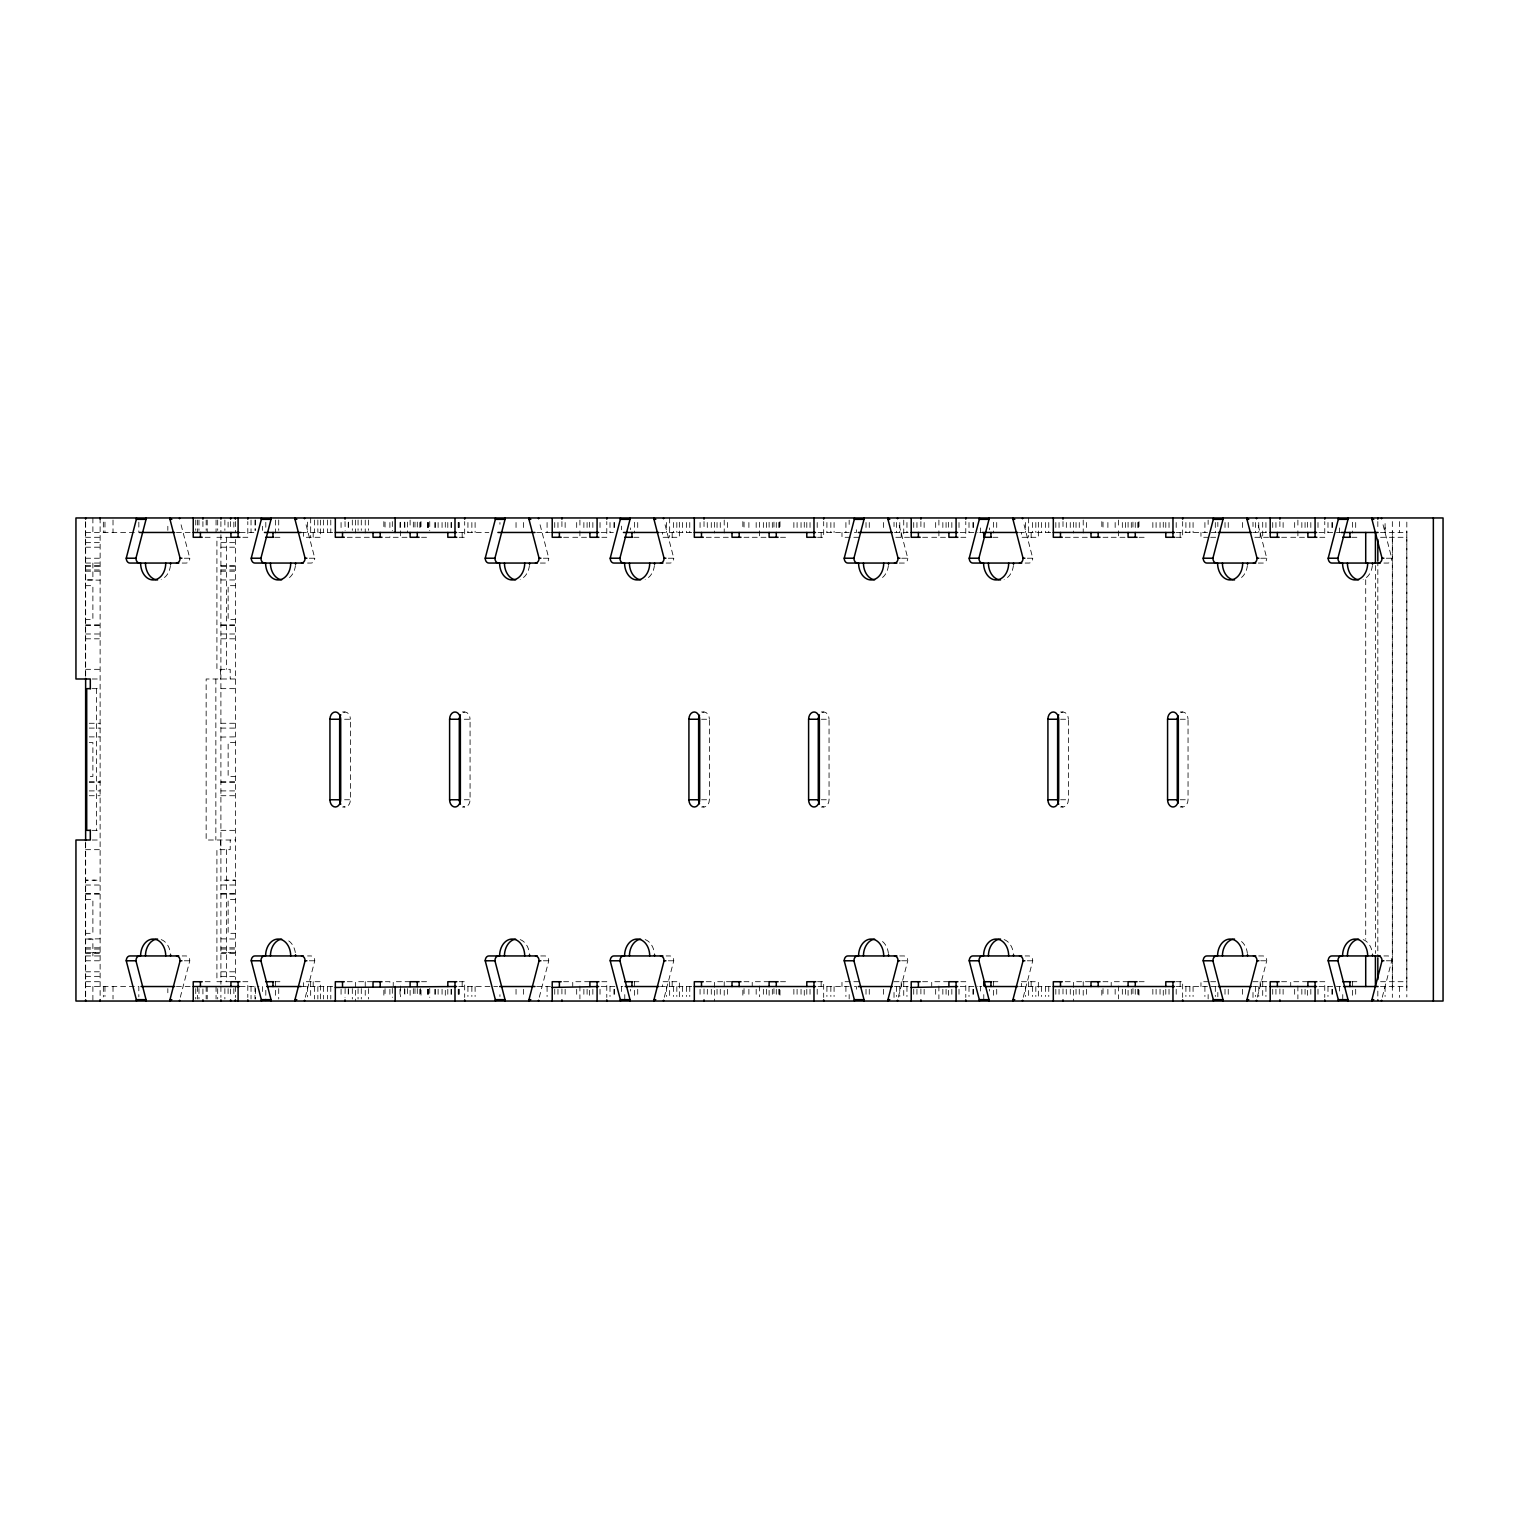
<?xml version="1.0" encoding="UTF-8"?>
<svg xmlns="http://www.w3.org/2000/svg" width="1519" height="1519" viewBox="0 0 1519 1519"><rect width="100%" height="100%" fill="white"/><g stroke="black" fill="none" stroke-linecap="round" stroke-linejoin="round"><path stroke-width="0.75" stroke-dasharray="5 3.75" d="M1385.081 527.625L1385.081 532.466L1385.081 522.498M1392.334 987.445L1392.334 531.555M1406.822 987.445L1406.822 531.555M180.305 997.224L189.799 960.786A4.823 3.589 90 0 0 186.21 955.945L182.166 955.945M305.3 997.224L314.775 960.786A4.823 3.589 -90 0 0 311.186 955.945L307.56 955.945M539.302 997.224L548.777 960.786A4.823 3.589 90 0 0 545.188 955.945L540.346 955.945M664.297 997.224L673.771 960.786A4.823 3.589 90 0 0 670.183 955.945L666.138 955.945M898.28 997.224L907.773 960.786A4.823 3.589 90 0 0 904.185 955.945L899.324 955.945M1023.274 997.224L1032.749 960.786A4.823 3.589 90 0 0 1029.16 955.945L1025.135 955.945M1257.276 997.224L1266.751 960.786A4.823 3.589 -90 0 0 1263.162 955.945L1258.321 955.945M1382.271 997.224L1391.746 960.786A4.823 3.589 -90 0 0 1388.157 955.945L1383.904 955.945M92.887 579.897L85.634 579.954L100.121 580.163M85.634 532.466L134.83 532.466M176.413 532.466L190.502 532.466M240.116 532.466L254.622 532.466M301.446 532.466L333.117 532.466M458.776 532.466L488.871 532.466M536.72 532.466L552.365 532.466M601.182 532.466L613.372 532.466M660.442 532.466L692.094 532.466M818.019 532.466L852.501 532.466M854.4 532.466L856.431 532.466L856.336 529.751M894.425 532.466L911.362 532.466M960.16 532.466L977.989 532.466M979.641 532.466L981.749 532.466M1019.42 532.466L1051.091 532.466M1176.257 532.466L1218.257 532.466M1252.643 532.466L1269.884 532.466M1318.929 532.466L1340.574 532.466M1380.467 532.466L1406.822 532.466M85.634 537.289L100.121 537.289M205.179 537.289L210.097 537.289L210.097 535.485M230.622 537.289L216.913 537.289L216.913 669.328L230.204 669.328L230.204 678.993M242.869 537.289L247.806 537.289L247.806 521.587M274.92 537.289L282.667 537.289M347.262 537.289L352.199 537.289L352.199 535.485M355.541 537.289L372.421 537.289M385.408 537.289L389.889 537.289L389.889 535.485M393.231 537.289L410.111 537.289M421.541 537.289L426.991 537.289L426.991 535.485M459.232 537.289L464.681 537.289L464.681 521.587M563.644 537.289L569.093 537.289L569.093 535.485M572.739 537.289L589.6 537.289M601.847 537.289L606.784 537.289L606.784 521.587M633.898 537.289L641.664 537.289M706.259 537.289L711.196 537.289L711.196 535.485M714.538 537.289L731.417 537.289M744.044 537.289L748.886 537.289L748.886 535.485M752.228 537.289L769.108 537.289M780.519 537.289L785.988 537.289L785.988 535.485M817.564 537.289L823.678 537.289L823.678 521.587M858.843 537.289L841.982 537.289L841.982 532.466M895.811 537.289L910.906 537.289M922.622 537.289L928.09 537.289L928.09 535.485M931.717 537.289L948.597 537.289M960.843 537.289L965.78 537.289L965.78 521.587M992.894 537.289L1000.641 537.289M1065.237 537.289L1070.173 537.289L1070.173 535.485M1073.515 537.289L1090.395 537.289M1103.022 537.289L1107.883 537.289L1107.883 535.485M1111.205 537.289L1128.085 537.289M1139.136 537.289L1144.965 537.289L1144.965 535.485M1176.257 537.289L1182.655 537.289L1182.655 521.587M1208.725 537.289L1200.959 537.289L1200.959 532.466M1210.662 537.289L1217.839 537.289M1254.808 537.289L1269.884 537.289M1281.618 537.289L1287.068 537.289L1287.068 535.485M1290.713 537.289L1307.574 537.289M1319.821 537.289L1324.758 537.289L1324.758 521.587M1351.872 537.289L1359.638 537.289M1380.562 537.289L1406.822 537.289M85.634 542.644L100.121 542.644M220.901 542.644L235.388 542.644M85.634 547.201L100.121 547.201M220.901 547.201L235.388 547.201M85.634 558.232L100.121 558.232M184.331 558.214L189.799 558.214L180.305 521.777M309.325 558.214L314.775 558.214L305.3 521.777M543.327 558.214L548.777 558.214L539.302 521.777M668.322 558.214L673.771 558.214L664.297 521.777M901.697 558.214L907.773 558.214L898.28 521.777M1027.3 558.214L1032.749 558.214L1023.274 521.777M1260.694 558.214L1266.751 558.214L1257.276 521.777M1386.296 558.214L1391.746 558.214L1382.271 521.777M85.634 563.055L100.121 563.055M182.166 563.055L186.21 563.055A4.823 3.589 -90 0 0 189.799 558.214M307.56 563.055L311.186 563.055A4.823 3.589 -90 0 0 314.775 558.214M540.346 563.055L545.188 563.055A4.823 3.589 -90 0 0 548.777 558.214M666.138 563.055L670.183 563.055A4.823 3.589 -90 0 0 673.771 558.214M899.324 563.055L904.185 563.055A4.823 3.589 -90 0 0 907.773 558.214M1025.135 563.055L1029.16 563.055A4.823 3.589 -90 0 0 1032.749 558.214M1258.321 563.055L1263.162 563.055A4.823 3.589 90 0 0 1266.751 558.214M1383.904 563.055L1388.157 563.055A4.823 3.589 -90 0 0 1391.746 558.214M85.634 565.429L100.121 565.429M220.901 565.429L235.388 565.429M85.634 566.359L100.121 566.359M220.901 566.359L235.388 566.359M85.634 569.967L100.121 569.967M220.901 569.967L235.388 569.967M85.634 571.182L100.121 571.182M220.901 571.182L235.388 571.182M220.901 579.954L235.388 579.954M85.634 585.669L92.887 585.669L92.887 619.486L85.634 619.486M235.388 585.669L228.135 585.669L228.135 619.486L235.388 619.486M85.634 625.012L100.121 625.012M220.901 625.012L235.388 625.012M85.634 625.201L100.121 625.201M220.901 625.201L235.388 625.201M85.634 633.993L100.121 633.993M220.901 633.993L235.388 633.993M85.634 638.815L100.121 638.815M220.901 638.815L235.388 638.815M85.634 669.328L100.121 669.328M92.241 678.993L100.121 678.993M235.388 678.993L206.147 678.993L206.147 840.007L235.388 840.007M92.241 688.658L100.007 688.658M220.901 688.658L235.388 688.658M342.591 711.993L345.022 711.993M462.27 711.993L464.681 711.993M701.588 711.993L704.019 711.993M821.247 711.993L823.678 711.993M1060.585 711.993L1062.996 711.993M1180.244 711.993L1182.655 711.993M344.585 719.246L350.414 719.246L350.414 799.753A7.253 5.392 -90 0 1 343.655 806.76M464.263 719.246L470.074 719.246L470.074 799.753A7.253 5.392 -90 0 1 463.333 806.76M701.645 719.246L709.392 719.246L709.392 799.753A7.253 5.392 -90 0 1 702.651 806.76M821.304 719.246L829.051 719.246L829.051 799.753A7.253 5.392 -90 0 1 822.311 806.76M1060.623 719.246L1068.389 719.246L1068.389 799.753A7.253 5.392 -90 0 1 1061.268 806.608M1180.282 719.246L1188.048 719.246L1188.048 799.753A7.253 5.392 -90 0 1 1180.928 806.608M89.26 723.272L100.121 723.272M220.901 723.272L235.388 723.272M89.26 728.095L100.121 728.095M220.901 728.095L235.388 728.095M89.26 736.886L100.121 736.886M220.901 737.076L235.388 736.867M89.26 742.601L92.887 742.601L92.887 776.399L89.26 776.399M235.388 742.601L228.135 742.601L228.135 776.399L235.388 776.399M89.26 781.924L100.121 781.924M220.901 781.924L235.388 781.924M89.26 782.133L100.121 782.133M220.901 782.133L235.388 782.133M89.26 790.905L100.121 790.905M220.901 790.905L235.388 790.905M89.26 795.728L100.121 795.728M220.901 795.728L235.388 795.728M344.585 799.753L350.414 799.753M464.263 799.753L470.074 799.753M701.645 799.753L709.392 799.753M821.304 799.753L829.051 799.753M1060.623 799.753L1068.389 799.753M1180.282 799.753L1188.048 799.753M342.591 807.007L345.022 807.007M462.27 807.007L464.681 807.007M701.588 807.007L704.019 807.007M821.247 807.007L823.678 807.007M1060.585 807.007L1062.996 807.007M1180.244 807.007L1182.655 807.007M92.241 830.342L100.007 830.342M220.901 830.342L235.388 830.342M92.241 840.007L100.121 840.007M85.634 849.672L100.121 849.672M88.045 880.185L85.634 880.185L100.121 880.185M92.887 880.185L95.298 880.185M225.723 880.185L228.135 880.185M232.977 880.185L235.388 880.185L220.901 880.185M85.634 885.026L100.121 885.026M220.901 885.007L235.388 885.007M85.634 893.799L100.121 893.799M220.901 893.799L235.388 893.799M85.634 893.988L100.121 893.988M220.901 893.988L235.388 893.988M85.634 899.514L92.887 899.514L92.887 933.331L85.634 933.331M235.388 899.514L228.135 899.514L228.135 933.331L235.388 933.331M100.121 938.837L85.634 939.046L92.887 939.103L92.887 955.945M220.901 938.837L235.388 939.046M85.634 947.818L100.121 947.818M220.901 947.818L235.388 947.818M85.634 949.033L100.121 949.033M220.901 949.033L235.388 949.033M100.121 952.641L85.634 952.641L88.045 952.641M235.388 952.641L220.901 952.641L223.312 952.641M92.887 952.641L95.298 952.641M228.135 952.641L230.546 952.641M85.634 953.59L100.121 953.59M220.901 953.59L235.388 953.59M85.634 955.945L100.121 955.945M85.634 960.786L100.121 960.786M184.331 960.786L189.799 960.786M309.325 960.786L314.775 960.786M543.327 960.786L548.777 960.786M668.322 960.786L673.771 960.786M901.697 960.786L907.773 960.786M1027.3 960.786L1032.749 960.786M1260.694 960.786L1266.751 960.786M1386.296 960.786L1391.746 960.786M85.634 971.799L100.121 971.799M220.901 971.799L235.388 971.799M85.634 976.356L100.121 976.356M220.901 976.356L235.388 976.356M85.634 981.711L100.121 981.711M205.179 981.711L210.097 981.711L210.097 983.515M230.622 981.711L216.913 981.711L216.913 849.672L230.204 849.672L230.204 840.007M242.869 981.711L247.806 981.711L247.806 997.413M274.92 981.711L282.667 981.711M347.262 981.711L352.199 981.711L352.199 983.515M372.421 981.711L355.541 981.711L355.541 988.147M385.408 981.711L389.889 981.711L389.889 983.515M410.111 981.711L393.231 981.711L393.231 986.534M421.541 981.711L426.991 981.711L426.991 983.515M459.232 981.711L464.681 981.711L464.681 997.413M563.644 981.711L569.093 981.711L569.093 983.515M589.6 981.711L572.739 981.711L572.739 986.534M601.847 981.711L606.784 981.711L606.784 997.413M633.898 981.711L641.664 981.711M706.259 981.711L711.196 981.711L711.196 983.515M731.417 981.711L714.538 981.711L714.538 988.147M744.044 981.711L748.886 981.711L748.886 983.515M769.108 981.711L752.228 981.711L752.228 986.534M780.519 981.711L785.988 981.711L785.988 983.515M817.564 981.711L823.678 981.711L823.678 997.413M858.843 981.711L841.982 981.711L841.982 986.534M894.026 981.711L910.906 981.711M922.622 981.711L928.09 981.711L928.09 983.515M948.597 981.711L931.717 981.711L931.717 986.534M960.843 981.711L965.78 981.711L965.78 997.413M992.894 981.711L1000.641 981.711M1021.471 981.711L1038.35 981.711L1038.35 996.73M1065.237 981.711L1070.173 981.711L1070.173 983.515M1090.395 981.711L1073.515 981.711L1073.515 988.147M1103.022 981.711L1107.883 981.711L1107.883 983.515M1128.085 981.711L1111.205 981.711L1111.205 986.534M1139.136 981.711L1144.965 981.711L1144.965 983.515M1176.257 981.711L1182.655 981.711L1182.655 997.413M1208.725 981.711L1200.959 981.711L1200.959 986.534M1210.662 981.711L1217.839 981.711M1253.004 981.711L1269.884 981.711M1281.618 981.711L1287.068 981.711L1287.068 983.515M1307.574 981.711L1290.713 981.711L1290.713 986.534M1319.821 981.711L1324.758 981.711L1324.758 997.413M1351.872 981.711L1359.638 981.711M1380.562 981.711L1406.822 981.711M85.634 986.534L138.837 986.534L138.837 996.901M176.413 986.534L190.502 986.534M240.116 986.534L258.99 986.534M301.446 986.534L333.117 986.534M458.776 986.534L497.586 986.534M536.72 986.534L552.365 986.534M601.182 986.534L618.1 986.534M621.1 986.534L622.771 986.534M660.442 986.534L692.094 986.534M818.019 986.534L852.501 986.534M854.4 986.534L856.431 986.534L856.336 989.268M894.425 986.534L911.362 986.534M960.16 986.534L977.989 986.534M979.641 986.534L981.749 986.534M1019.42 986.534L1051.091 986.534M1176.257 986.534L1218.257 986.534M1252.643 986.534L1269.884 986.534M1318.929 986.534L1340.574 986.534M1380.467 986.534L1406.822 986.534M1406.822 522.099L1406.822 996.901M1399.569 521.587L1399.569 532.466M1399.569 986.534L1399.569 997.413M1392.334 521.587L1392.334 997.413M1385.081 986.534L1385.081 996.502M1377.828 521.587L1377.828 527.928M1377.828 560.834L1377.828 958.166M1377.828 991.072L1377.828 997.413M1375.417 565.562L1375.417 953.438M1365.714 579.764L1365.714 939.236M1355.689 522.498L1355.689 529.751M1355.689 989.268L1355.689 996.502M1352.461 522.27L1352.461 532.998M1352.461 981.711L1352.461 988.147M1352.461 990.293L1352.461 996.73M1342.758 994.584L1342.758 1001.04M1339.53 527.928L1339.53 532.466M1339.53 986.534L1339.53 991.072M1332.353 522.498L1332.353 529.751M1332.353 989.268L1332.353 996.502M1331.935 522.498L1331.935 529.751M1331.935 989.268L1331.935 996.502M1327.986 522.498L1327.986 532.466M1327.986 986.534L1327.986 996.502M1317.998 522.498L1317.998 529.751M1317.998 989.268L1317.998 996.502M1310.821 522.498L1310.821 529.751M1310.821 989.268L1310.821 996.502M1307.574 522.27L1307.574 528.707M1307.574 990.293L1307.574 996.73M1305.068 522.498L1305.068 529.751M1305.068 989.268L1305.068 996.502M1301.84 522.498L1301.84 529.751M1301.84 989.268L1301.84 996.502M1297.891 520.106L1297.891 528.707M1297.891 530.853L1297.891 537.289M1297.891 986.002L1297.891 998.894M1294.663 522.498L1294.663 529.751M1294.663 989.268L1294.663 996.502M1283.118 522.498L1283.118 529.751M1283.118 989.268L1283.118 996.502M1279.89 521.587L1279.89 530.036M1279.89 988.964L1279.89 997.413M1275.941 522.498L1275.941 529.751M1275.941 989.268L1275.941 996.502M1272.713 522.498L1272.713 529.751M1272.713 989.268L1272.713 996.502M1265.935 522.498L1265.935 532.466M1265.935 986.534L1265.935 996.502M1262.707 522.27L1262.707 537.289M1262.707 981.711L1262.707 996.73M1260.2 532.466L1260.2 537.289M1260.2 981.711L1260.2 986.534M1258.757 522.498L1258.757 532.466M1258.757 986.534L1258.757 996.502M1255.529 522.498L1255.529 532.466M1255.529 986.534L1255.529 996.502M1253.004 522.27L1253.004 526.561M1253.004 992.439L1253.004 1001.04M1242.599 522.498L1242.599 529.751M1242.599 989.268L1242.599 996.502M1228.244 522.498L1228.244 529.751M1228.244 989.268L1228.244 996.502M1225.017 522.498L1225.017 529.751M1225.017 989.268L1225.017 996.502M1217.839 522.27L1217.839 526.561M1217.839 992.439L1217.839 996.73M1215.314 522.498L1215.314 532.466M1215.314 986.534L1215.314 996.502M1208.137 520.106L1208.137 524.416M1208.137 994.584L1208.137 998.894M1204.909 522.498L1204.909 532.466M1204.909 986.534L1204.909 996.502M1193.08 522.498L1193.08 532.466M1193.08 986.534L1193.08 996.502M1189.852 522.498L1189.852 532.466M1189.852 986.534L1189.852 996.502M1185.902 522.498L1185.902 532.466M1185.902 986.534L1185.902 996.502M1180.149 532.466L1180.149 537.289M1180.149 981.711L1180.149 986.534M1176.2 522.498L1176.2 529.751M1176.2 989.268L1176.2 996.502M1169.022 522.498L1169.022 529.751M1169.022 989.268L1169.022 996.502M1165.776 522.498L1165.776 529.751M1165.776 989.268L1165.776 996.502M1163.269 522.27L1163.269 528.707M1163.269 990.293L1163.269 996.73M1160.041 522.498L1160.041 529.751M1160.041 989.268L1160.041 996.502M1156.092 522.498L1156.092 529.751M1156.092 989.268L1156.092 996.502M1152.845 522.498L1152.845 529.751M1152.845 989.268L1152.845 996.502M1138.984 521.587L1138.984 528.84M1138.984 990.16L1138.984 997.413M1138.509 522.498L1138.509 529.751M1138.509 989.268L1138.509 996.502M1137.788 522.498L1137.788 529.751M1137.788 989.268L1137.788 996.502M1135.263 522.498L1135.263 529.751M1135.263 989.268L1135.263 996.502M1132.946 522.099L1132.946 530.397M1132.946 988.603L1132.946 996.901M1131.313 522.498L1131.313 529.751M1131.313 989.268L1131.313 996.502M1128.085 522.27L1128.085 528.707M1128.085 990.293L1128.085 996.73M1125.579 522.498L1125.579 529.751M1125.579 989.268L1125.579 996.502M1122.332 522.498L1122.332 529.751M1122.332 989.268L1122.332 996.502M1118.402 520.106L1118.402 528.707M1118.402 530.853L1118.402 537.289M1118.402 986.002L1118.402 998.894M1115.155 522.498L1115.155 529.751M1115.155 989.268L1115.155 996.502M1107.883 522.498L1107.883 529.751M1107.883 989.268L1107.883 996.502M1103.022 522.099L1103.022 530.397M1103.022 988.603L1103.022 996.901M1101.826 521.587L1101.826 528.84M1101.826 990.16L1101.826 997.413M1086.446 522.498L1086.446 529.751M1086.446 989.268L1086.446 996.502M1083.218 520.106L1083.218 532.998M1083.218 981.711L1083.218 988.147M1083.218 990.293L1083.218 998.894M1079.268 522.498L1079.268 529.751M1079.268 989.268L1079.268 996.502M1076.041 522.498L1076.041 529.751M1076.041 989.268L1076.041 996.502M1073.515 522.27L1073.515 532.998M1073.515 990.293L1073.515 1001.04M1070.287 522.498L1070.287 529.751M1070.287 989.268L1070.287 996.502M1066.338 522.498L1066.338 529.751M1066.224 989.268L1066.338 996.502M1062.996 521.587L1062.996 530.036M1062.996 988.964L1062.996 997.413M1059.047 522.498L1059.047 529.751M1059.047 989.268L1059.047 996.502M1055.819 522.498L1055.819 529.751M1055.819 989.268L1055.819 996.502M1048.756 522.498L1048.756 532.466M1048.756 986.534L1048.756 996.502M1045.528 522.498L1045.528 532.466M1045.528 986.534L1045.528 996.502M1041.578 522.498L1041.578 532.466M1041.578 986.534L1041.578 996.502M1038.35 522.27L1038.35 537.289L1021.471 537.289L1021.471 532.466M1035.825 522.498L1035.825 532.466M1035.825 986.534L1035.825 996.502M1032.597 522.498L1032.597 532.466M1032.597 986.534L1032.597 996.502M1031.154 532.466L1031.154 537.289M1031.154 981.711L1031.154 986.534M1028.648 517.96L1028.648 537.289M1028.648 981.711L1028.648 996.73M1025.42 522.498L1025.42 532.466M1025.42 986.534L1025.42 996.502M1021.471 983.325L1021.471 986.534M996.711 522.498L996.711 529.751M996.711 989.268L996.711 996.502M993.464 522.27L993.464 532.998M993.464 981.711L993.464 988.147M993.464 990.293L993.464 996.73M989.515 527.928L989.515 529.751M989.515 989.268L989.515 991.072M983.78 994.584L983.78 1001.04M980.533 527.928L980.533 532.466M980.533 986.534L980.533 991.072M973.356 522.498L973.356 529.751M973.356 989.268L973.356 996.502M972.957 522.498L972.957 529.751M972.957 989.268L972.957 996.502M969.008 522.498L969.008 532.466M969.008 986.534L969.008 996.502M959.002 522.498L959.002 529.751M959.002 989.268L959.002 996.502M951.824 522.498L951.824 529.751M951.824 989.268L951.824 996.502M948.597 522.27L948.597 528.707M948.597 990.293L948.597 996.73M946.071 522.498L946.071 529.751M946.071 989.268L946.071 996.502M942.843 522.498L942.843 529.751M942.843 989.268L942.843 996.502M938.894 520.106L938.894 528.707M938.894 530.853L938.894 537.289M938.894 986.002L938.894 998.894M935.666 522.498L935.666 529.751M935.666 989.268L935.666 996.502M924.141 522.498L924.141 529.751M924.141 989.268L924.141 996.502M920.894 521.587L920.894 530.036M920.894 988.964L920.894 997.413M916.944 522.498L916.944 529.751M916.944 989.268L916.944 996.502M913.716 522.498L913.716 529.751M913.716 989.268L913.716 996.502M906.957 522.498L906.957 532.466M906.957 986.534L906.957 996.502M903.729 520.106L903.729 537.289M903.729 981.711L903.729 998.894M901.204 532.466L901.204 537.289M901.204 981.711L901.204 986.534M899.78 522.498L899.78 532.466M899.78 986.534L899.78 996.502M896.552 522.498L896.552 532.466M896.552 986.534L896.552 996.502M894.026 522.27L894.026 526.561M894.026 992.439L894.026 1001.04M883.621 522.498L883.621 529.751M883.621 989.268L883.621 996.502M869.267 522.498L869.267 529.751M869.267 989.268L869.267 996.502M866.02 522.498L866.02 529.751M866.02 989.268L866.02 996.502M849.159 520.106L849.159 524.416M849.159 994.584L849.159 998.894M845.912 522.498L845.912 532.466M845.912 986.534L845.912 996.502M834.083 522.498L834.083 532.466M834.083 986.534L834.083 996.502M830.855 522.498L830.855 532.466M830.855 986.534L830.855 996.502M826.906 522.498L826.906 532.466M826.906 986.534L826.906 996.502M821.152 532.466L821.152 537.289M821.152 981.711L821.152 986.534M817.203 522.498L817.203 529.751M817.203 989.268L817.203 996.502M810.026 522.498L810.026 529.751M810.026 989.268L810.026 996.502M806.798 522.498L806.798 529.751M806.798 989.268L806.798 996.502M804.273 522.27L804.273 528.707M804.273 990.293L804.273 996.73M801.045 522.498L801.045 529.751M801.045 989.268L801.045 996.502M797.095 522.498L797.095 529.751M797.095 989.268L797.095 996.502M793.867 522.498L793.867 529.751M793.867 989.268L793.867 996.502M779.988 521.587L779.988 528.84M779.988 990.16L779.988 997.413M779.513 522.498L779.513 529.751M779.513 989.268L779.513 996.502M778.81 522.498L778.81 529.751M778.81 989.268L778.81 996.502M776.285 522.498L776.285 529.751M776.285 989.268L776.285 996.502M773.949 522.099L773.949 530.397M773.949 988.603L773.949 996.901M772.336 522.498L772.336 529.751M772.336 989.268L772.336 996.502M769.108 522.27L769.108 528.707M769.108 990.293L769.108 996.73M766.582 522.498L766.582 529.751M766.582 989.268L766.582 996.502M763.354 522.498L763.354 529.751M763.354 989.268L763.354 996.502M759.405 522.27L759.405 528.707M759.405 530.853L759.405 537.289M759.405 986.002L759.405 996.73M756.177 522.498L756.177 529.751M756.177 989.268L756.177 996.502M748.886 522.498L748.886 529.751M748.886 989.268L748.886 996.502M744.044 522.099L744.044 530.397M744.044 988.603L744.044 996.901M742.848 521.587L742.848 528.84M742.848 990.16L742.848 997.413M727.468 522.498L727.468 529.751M727.468 989.268L727.468 996.502M724.221 520.106L724.221 532.998M724.221 981.711L724.221 988.147M724.221 990.293L724.221 998.894M720.272 522.498L720.272 529.751M720.272 989.268L720.272 996.502M717.044 522.498L717.044 529.751M717.044 989.268L717.044 996.502M714.538 522.27L714.538 532.998M714.538 990.293L714.538 1001.04M711.291 522.498L711.291 529.751M711.291 989.268L711.291 996.502M707.246 522.498L707.36 529.751M707.36 989.268L707.246 996.502M704.019 521.587L704.019 530.036M704.019 988.964L704.019 997.413M700.069 522.498L700.069 529.751M700.069 989.268L700.069 996.502M689.759 522.498L689.759 532.466M689.759 986.534L689.759 996.502M686.531 522.498L686.531 532.466M686.531 986.534L686.531 996.502M682.582 522.498L682.582 532.466M682.582 986.534L682.582 996.502M679.354 522.27L679.354 537.289L662.474 537.289L662.474 532.466M679.354 996.73L679.354 981.711L662.474 981.711L662.474 986.534M676.828 522.498L676.828 532.466M676.828 986.534L676.828 996.502M673.601 522.498L673.601 532.466M673.601 986.534L673.601 996.502M672.176 532.466L672.176 537.289M672.176 981.711L672.176 986.534M669.651 517.96L669.651 537.289M669.651 981.711L669.651 998.894M666.423 522.498L666.423 532.466M666.423 986.534L666.423 996.502M637.714 522.498L637.714 529.751M637.714 989.268L637.714 996.502M634.486 522.27L634.486 532.998M634.486 981.711L634.486 988.147M634.486 990.293L634.486 996.73M630.537 527.928L630.537 529.751M630.537 989.268L630.537 991.072M624.784 994.584L624.784 1001.04M621.556 526.125L621.556 529.751M621.556 986.534L621.556 992.875M614.379 522.498L614.379 529.751M614.379 989.268L614.379 996.502M613.961 522.498L613.961 529.751M613.961 989.268L613.961 996.502M610.011 522.498L610.011 532.466M610.011 986.534L610.011 996.502M600.024 522.498L600.024 529.751M600.024 989.268L600.024 996.502M592.847 522.498L592.847 529.751M592.847 989.268L592.847 996.502M589.6 522.27L589.6 528.707M589.6 990.293L589.6 996.73M587.093 522.498L587.093 529.751M587.093 989.268L587.093 996.502M583.866 522.498L583.866 529.751M583.866 989.268L583.866 996.502M579.916 520.106L579.916 528.707M579.916 530.853L579.916 537.289M579.916 986.002L579.916 998.894M576.688 522.498L576.688 529.751M576.688 989.268L576.688 996.502M565.144 522.498L565.144 529.751M565.144 989.268L565.144 996.502M561.916 521.587L561.916 530.036M561.916 988.964L561.916 997.413M557.967 522.498L557.967 529.751M557.967 989.268L557.967 996.502M554.739 522.498L554.739 529.751M554.739 989.268L554.739 996.502M547.087 522.498L547.087 532.466M547.087 986.534L547.087 996.502M523.428 522.498L523.428 529.751M523.428 989.268L523.428 996.502M516.042 522.498L516.042 529.751M516.042 989.268L516.042 996.502M499.941 522.498L499.941 524.302M499.941 994.698L499.941 996.502M475.105 522.498L475.105 532.466M475.105 986.534L475.105 996.502M471.858 522.498L471.858 532.466M471.858 986.534L471.858 996.502M467.928 522.498L467.928 532.466M467.928 986.534L467.928 996.502M462.175 532.466L462.175 537.289M462.175 981.711L462.175 986.534M459.175 522.498L459.175 529.751M459.175 989.268L459.175 996.502M458.776 522.498L458.776 529.751M458.776 989.268L458.776 996.502M458.187 522.498L458.187 529.751M458.225 989.268L458.225 996.502M451.409 522.498L451.409 529.751M451.409 989.268L451.409 996.502M451.048 522.498L451.048 529.751M451.048 989.268L451.048 996.502M447.801 522.498L447.801 529.751M447.801 989.268L447.801 996.502M445.295 522.27L445.295 528.707M445.295 990.293L445.295 996.73M442.067 522.498L442.067 529.751M442.067 989.268L442.067 996.502M438.118 522.498L438.118 529.751M438.118 989.268L438.118 996.502M435.307 522.498L435.307 529.751M435.307 989.268L435.307 996.502M434.871 522.498L434.871 529.751M434.871 989.268L434.871 996.502M429.744 521.587L429.744 530.644M429.744 988.356L429.744 997.413M428.51 522.498L428.51 529.751M428.51 989.268L428.51 996.502M427.94 522.498L427.94 529.751M427.94 989.268L427.94 996.502M427.523 522.498L427.523 529.751M427.523 989.268L427.523 996.502M421.01 521.587L421.01 528.84M421.01 990.16L421.01 997.413M420.535 522.099L420.535 530.397M420.535 988.603L420.535 996.901M419.814 522.498L419.814 529.751M419.814 989.268L419.814 996.502M417.288 522.099L417.288 530.397M417.288 988.603L417.288 996.901M414.972 522.099L414.972 530.397M414.972 988.603L414.972 996.901M413.339 522.099L413.339 530.397M413.339 988.603L413.339 996.901M410.111 520.106L410.111 528.707M410.111 990.293L410.111 998.894M407.605 522.099L407.605 532.466M407.605 988.603L407.605 996.901M404.851 522.498L404.851 529.751M404.851 989.268L404.851 996.502M404.358 522.099L404.358 530.397M404.358 988.603L404.358 996.901M400.408 522.27L400.408 528.707M400.408 530.853L400.408 537.289M400.408 986.002L400.408 996.73M400.01 522.498L400.01 529.751M400.01 989.268L400.01 996.502M392.32 521.587L392.32 530.644M392.32 988.356L392.32 997.413M389.889 522.498L389.889 529.751M389.889 989.268L389.889 996.502M385.048 522.099L385.048 530.397M385.048 988.603L385.048 996.901M383.851 521.587L383.851 528.84M383.851 990.16L383.851 997.413M368.471 520.03L368.471 530.397M368.471 988.603L368.471 998.97M365.244 520.106L365.244 532.998M365.244 981.711L365.244 988.147M365.244 990.293L365.244 998.894M361.294 520.03L361.294 530.397M361.294 988.603L361.294 998.97M358.066 520.03L358.066 530.397M358.066 988.603L358.066 998.97M355.541 520.106L355.541 532.998M355.541 990.293L355.541 1001.04M352.313 520.03L352.313 530.397M352.313 988.603L352.313 998.97M348.364 522.099L348.364 530.397M348.364 988.603L348.364 996.901M348.25 522.498L348.25 529.751M348.25 989.268L348.25 996.502M345.022 521.587L345.136 530.397M345.136 988.603L345.022 997.413M341.072 522.498L341.072 529.751M341.072 989.268L341.072 996.502M330.781 520.03L330.781 532.466M330.781 986.534L330.781 998.97M327.553 520.03L327.553 532.466M327.553 986.534L327.553 998.97M323.604 520.03L323.604 532.466M323.604 986.534L323.604 998.97M320.376 520.106L320.376 537.289L303.496 537.289L303.496 532.466M320.376 998.894L320.376 981.711L303.496 981.711L303.496 986.534M317.851 520.03L317.851 532.466M317.851 986.534L317.851 998.97M314.623 520.03L314.623 532.466M314.623 986.534L314.623 998.97M313.18 532.466L313.18 537.289M313.18 981.711L313.18 986.534M310.673 517.96L310.673 537.289M310.673 981.711L310.673 998.894M307.446 522.099L307.446 532.466M307.446 986.534L307.446 996.901M278.718 520.03L278.718 530.397M278.718 988.603L278.718 998.97M275.49 520.106L275.49 532.998M275.49 981.711L275.49 988.147M275.49 990.293L275.49 998.894M265.806 522.27L265.806 528.707M265.806 990.293L265.806 1001.04M262.559 526.258L262.559 530.397M262.559 986.534L262.559 992.761M255.382 520.03L255.382 530.397M255.382 988.603L255.382 998.97M254.983 520.03L254.983 530.397M254.983 986.534L254.983 998.97M251.034 520.03L251.034 532.466M251.034 986.534L251.034 998.97M235.388 521.587L235.388 532.466M235.388 539.473L235.388 979.546M235.388 986.534L235.388 997.413M233.85 522.099L233.85 530.397M233.85 988.603L233.85 996.901M230.622 521.587L230.622 530.036M230.622 988.964L230.622 997.413M228.097 522.099L228.097 530.397M228.097 988.603L228.097 996.901M226.616 537.289L226.616 669.328M226.616 849.672L226.616 981.711M224.869 520.03L224.869 530.397M224.869 988.603L224.869 998.97M220.901 521.587L220.901 532.466M220.901 534.745L220.901 984.255M220.901 986.534L220.901 997.413M220.502 669.328L220.502 678.993M220.502 840.007L220.502 849.672M217.692 520.03L217.692 530.397M217.692 988.603L217.692 998.97M216.059 520.03L216.059 532.466M216.059 986.534L216.059 998.97M215.85 678.993L215.85 840.007M207.211 520.03L207.211 532.466M207.211 986.534L207.211 998.97M206.166 520.03L206.166 530.397M206.166 986.534L206.166 998.97M202.919 521.587L202.919 530.036M202.919 988.964L202.919 997.413M198.97 520.03L198.97 530.397M198.97 988.603L198.97 998.97M197.546 520.03L197.546 532.466M197.546 986.534L197.546 998.97M195.742 520.03L195.742 530.397M195.742 988.603L195.742 998.97M167.831 526.258L167.831 530.397M167.831 988.603L167.831 992.761M138.837 522.099L138.837 532.466M113.014 520.03L113.014 532.466M113.014 986.534L113.014 998.97M104.963 522.099L104.963 532.466M104.963 986.534L104.963 996.502M103.349 522.099L103.349 532.466M103.349 986.534L103.349 996.901M100.121 517.96L100.121 1001.04M96.419 688.658L96.419 830.342M92.887 517.96L92.887 532.466M92.887 563.055L92.887 579.954M92.887 986.534L92.887 1001.04M85.653 522.593L85.653 676.696M85.653 842.304L85.653 996.407M85.634 521.587L85.634 675.974M85.634 843.026L85.634 997.413M1372.398 565.524A16.899 12.57 90 0 1 1363.151 579.404M1247.403 565.524A16.899 12.57 90 0 1 1241.536 577.486M1363.151 939.596A16.899 12.57 90 0 1 1372.398 953.476M1241.536 941.514A16.899 12.57 -90 0 1 1247.403 953.476M882.539 941.514A16.899 12.57 -90 0 1 888.425 953.476M1004.154 939.596A16.899 12.57 -90 0 1 1013.42 953.476M888.425 565.524A16.899 12.57 -90 0 1 882.539 577.486M1013.42 565.524A16.899 12.57 -90 0 1 1004.154 579.404M1061.268 712.392A7.253 5.392 90 0 1 1068.389 719.246M1180.928 712.392A7.253 5.392 90 0 1 1188.048 719.246M702.651 712.24A7.253 5.392 90 0 1 709.392 719.246M822.311 712.24A7.253 5.392 90 0 1 829.051 719.246M520.182 939.596A16.899 12.57 -90 0 1 529.428 953.476M645.176 939.596A16.899 12.57 -90 0 1 654.423 953.476M529.428 565.524A16.899 12.57 -90 0 1 520.182 579.404M654.423 565.524A16.899 12.57 -90 0 1 645.176 579.404M343.655 712.24A7.253 5.392 -90 0 1 350.414 719.246M463.333 712.24A7.253 5.392 -90 0 1 470.074 719.246M161.204 939.596A16.899 12.57 -90 0 1 170.451 953.476M288.762 940.907A16.899 12.57 -90 0 1 295.445 953.476M170.451 565.524A16.899 12.57 -90 0 1 161.204 579.404M295.445 565.524A16.899 12.57 -90 0 1 288.762 578.093"/><path stroke-width="1.5" d="M335.319 987.445L456.611 986.534M335.319 518.871L335.319 537.289L344.319 537.289M454.997 518.871L454.997 537.289M552.213 987.445L598.714 986.534M552.213 518.871L552.213 537.289L561.214 537.289M597.081 518.871L597.081 537.289M911.21 987.445L957.692 986.534M911.21 518.871L911.21 537.289L920.21 537.289M956.078 518.871L956.078 537.289M1377.828 1000.129L1377.828 999.825M178.805 563.055L129.837 563.055A4.823 3.589 90 0 1 126.248 558.214L136.349 519.346A4.823 3.589 -90 0 0 136.501 517.96M139.539 563.055A4.823 3.589 90 0 1 135.95 558.214L146.052 519.346A4.823 3.589 90 0 0 146.204 517.96M303.306 563.055L254.831 563.055A4.823 3.589 -90 0 1 251.243 558.214L261.344 519.346A4.823 3.589 90 0 0 261.496 517.96M264.515 563.055A4.823 3.589 -90 0 1 260.926 558.214L271.047 519.346A4.823 3.589 -90 0 0 271.198 517.96M169.824 1001.04A4.823 3.589 -90 0 1 169.976 999.654L180.096 960.786A4.823 3.589 90 0 0 176.508 955.945M294.819 1001.04A4.823 3.589 90 0 1 294.971 999.654L305.091 960.786A4.823 3.589 -90 0 0 301.503 955.945M537.308 563.055L488.814 563.055A4.823 3.589 -90 0 1 485.226 558.214L495.346 519.346A4.823 3.589 -90 0 0 495.498 517.96M498.517 563.055A4.823 3.589 -90 0 1 494.928 558.214L505.049 519.346A4.823 3.589 -90 0 0 505.2 517.96M662.911 563.055L613.809 563.055A4.823 3.589 -90 0 1 610.22 558.214L620.341 519.346A4.823 3.589 -90 0 0 620.493 517.96M623.512 563.055A4.823 3.589 -90 0 1 619.923 558.214L630.024 519.346A4.823 3.589 -90 0 0 630.176 517.96M528.821 1001.04A4.823 3.589 -90 0 1 528.973 999.654L539.074 960.786A4.823 3.589 90 0 0 535.485 955.945M653.816 1001.04A4.823 3.589 90 0 1 653.967 999.654L664.069 960.786A4.823 3.589 90 0 0 660.48 955.945M896.913 563.055L847.811 563.055A4.823 3.589 -90 0 1 844.222 558.214L854.324 519.346A4.823 3.589 -90 0 0 854.475 517.96M857.513 563.055A4.823 3.589 -90 0 1 853.925 558.214L864.026 519.346A4.823 3.589 -90 0 0 864.178 517.96M1021.755 563.055L972.806 563.055A4.823 3.589 -90 0 1 969.217 558.214L979.318 519.346A4.823 3.589 -90 0 0 979.47 517.96M982.508 563.055A4.823 3.589 -90 0 1 978.901 558.214L989.021 519.346A4.823 3.589 -90 0 0 989.173 517.96M887.818 1001.04A4.823 3.589 90 0 1 887.95 999.654L898.071 960.786A4.823 3.589 90 0 0 894.482 955.945M1012.793 1001.04A4.823 3.589 90 0 1 1012.945 999.654L1023.065 960.786A4.823 3.589 -90 0 0 1019.477 955.945M1255.757 563.055L1206.808 563.055A4.823 3.589 -90 0 1 1203.2 558.214L1213.32 519.346A4.823 3.589 -90 0 0 1213.472 517.96M1216.491 563.055A4.823 3.589 -90 0 1 1212.903 558.214L1223.023 519.346A4.823 3.589 -90 0 0 1223.175 517.96M1380.277 563.055L1331.783 563.055A4.823 3.589 -90 0 1 1328.195 558.214L1338.315 519.346A4.823 3.589 -90 0 0 1338.467 517.96M1341.486 563.055A4.823 3.589 -90 0 1 1337.897 558.214L1348.018 519.346A4.823 3.589 -90 0 0 1348.15 517.96M1246.795 1001.04A4.823 3.589 -90 0 1 1246.947 999.654L1257.048 960.786A4.823 3.589 -90 0 0 1253.46 955.945M1371.79 1001.04A4.823 3.589 -90 0 1 1371.942 999.654L1382.043 960.786A4.823 3.589 -90 0 0 1378.455 955.945M136.349 519.346L146.052 519.346M169.824 517.96A4.823 3.589 90 0 0 169.976 519.346L171.799 519.346M261.344 519.346L271.047 519.346M294.819 517.96A4.823 3.589 -90 0 0 294.971 519.346L296.794 519.346M495.346 519.346L505.049 519.346M528.821 517.96A4.823 3.589 -90 0 0 528.973 519.346L530.796 519.346M620.341 519.346L630.024 519.346M653.816 517.96A4.823 3.589 -90 0 0 653.967 519.346L655.771 519.346M854.324 519.346L864.026 519.346M887.818 517.96A4.823 3.589 -90 0 0 887.95 519.346L889.773 519.346M979.318 519.346L989.021 519.346M1012.793 517.96A4.823 3.589 -90 0 0 1012.945 519.346L1014.768 519.346M1213.32 519.346L1223.023 519.346M1246.795 517.96A4.823 3.589 90 0 0 1246.947 519.346L1248.77 519.346M1338.315 519.346L1348.018 519.346M1371.79 517.96A4.823 3.589 90 0 0 1371.942 519.346L1373.765 519.346M139.52 532.466L174.666 532.466M193.236 532.466L239.413 532.466M264.458 532.466L301.142 532.466M335.319 532.466L456.611 532.466M497.909 532.466L535.011 532.466M552.213 532.466L598.714 532.466M623.436 532.466L658.942 532.466M694.316 532.466L815.589 532.466M858.235 532.466L892.413 532.466M911.21 532.466L957.692 532.466M982.432 532.466L1017.939 532.466M1053.313 532.466L1174.586 532.466M1218.257 532.466L1251.409 532.466M1270.188 532.466L1316.688 532.466M1341.296 532.466L1378.113 532.466M202.236 537.289L193.236 537.289L193.236 517.96M239.926 537.289L230.926 537.289L230.926 532.466M265.806 537.289L273.553 537.289M382.028 537.289L373.028 537.289L373.028 532.466M419.111 537.289L410.111 537.289L410.111 532.466M456.801 537.289L447.82 537.289L447.82 532.466M598.904 537.289L589.904 537.289L589.904 532.466M624.784 537.289L632.55 537.289M703.316 537.289L694.316 537.289L694.316 517.96M741.006 537.289L732.006 537.289L732.006 532.466M778.108 537.289L769.108 537.289L769.108 532.466M815.798 537.289L806.798 537.289L806.798 532.466M957.9 537.289L948.9 537.289L948.9 532.466M991.527 537.289L983.78 537.289L983.78 532.998M1062.294 537.289L1053.313 537.289L1053.313 517.96M1100.003 537.289L1091.003 537.289L1091.003 532.466M1137.085 537.289L1128.085 537.289L1128.085 532.466M1174.776 537.289L1165.795 537.289L1165.795 532.466M1279.188 537.289L1270.188 537.289L1270.188 517.96M1316.878 537.289L1307.878 537.289L1307.878 532.466M1342.758 537.289L1350.524 537.289M126.248 558.214L135.95 558.214M176.508 563.055A4.823 3.589 -90 0 0 180.096 558.214L181.919 558.214M251.243 558.214L260.926 558.214M301.503 563.055A4.823 3.589 -90 0 0 305.091 558.214L306.895 558.214M485.226 558.214L494.928 558.214M535.485 563.055A4.823 3.589 -90 0 0 539.074 558.214L540.897 558.214M610.22 558.214L619.923 558.214M660.48 563.055A4.823 3.589 -90 0 0 664.069 558.214L665.892 558.214M844.222 558.214L853.925 558.214M894.482 563.055A4.823 3.589 -90 0 0 898.071 558.214L899.894 558.214M969.217 558.214L978.901 558.214M1019.477 563.055A4.823 3.589 -90 0 0 1023.065 558.214L1024.869 558.214M1203.2 558.214L1212.903 558.214M1253.46 563.055A4.823 3.589 90 0 0 1257.048 558.214L1258.871 558.214M1328.195 558.214L1337.897 558.214M1378.455 563.055A4.823 3.589 -90 0 0 1382.043 558.214L1383.866 558.214M90.589 688.658L86.716 688.658L86.716 830.342L90.589 830.342M329.946 719.246A7.253 5.392 -90 0 1 335.319 711.993A7.253 5.392 -90 0 1 340.712 719.246L340.712 799.753A7.253 5.392 -90 0 1 335.319 807.007A7.253 5.392 -90 0 1 329.946 799.753L329.946 719.246L339.648 719.246A7.253 5.392 -90 0 1 340.769 714.822M449.605 719.246A7.253 5.392 -90 0 1 454.997 711.993A7.253 5.392 -90 0 1 460.371 719.246L460.371 799.753A7.253 5.392 -90 0 1 454.997 807.007A7.253 5.392 -90 0 1 449.605 799.753L449.605 719.246L459.308 719.246A7.253 5.392 -90 0 1 460.428 714.822M688.923 719.246A7.253 5.392 -90 0 1 694.316 711.993A7.253 5.392 -90 0 1 699.708 719.246L699.708 799.753A7.253 5.392 -90 0 1 694.316 807.007A7.253 5.392 -90 0 1 688.923 799.753L688.923 719.246L698.626 719.246A7.253 5.392 90 0 1 699.518 715.24M808.602 719.246A7.253 5.392 -90 0 1 813.975 711.993A7.253 5.392 -90 0 1 819.368 719.246L819.368 799.753A7.253 5.392 -90 0 1 813.975 807.007A7.253 5.392 -90 0 1 808.602 799.753L808.602 719.246L818.285 719.246A7.253 5.392 90 0 1 819.406 714.822M1047.92 719.246A7.253 5.392 -90 0 1 1053.313 711.993A7.253 5.392 -90 0 1 1058.686 719.246L1058.686 799.753A7.253 5.392 -90 0 1 1053.313 807.007A7.253 5.392 -90 0 1 1047.92 799.753L1047.92 719.246L1057.623 719.246A7.253 5.392 90 0 1 1058.743 714.822M1167.579 719.246A7.253 5.392 -90 0 1 1172.972 711.993A7.253 5.392 -90 0 1 1178.345 719.246L1178.345 799.753A7.253 5.392 -90 0 1 1172.972 807.007A7.253 5.392 -90 0 1 1167.579 799.753L1167.579 719.246L1177.282 719.246A7.253 5.392 90 0 1 1177.966 715.696M329.946 799.753L339.648 799.753A7.253 5.392 -90 0 0 340.769 804.178M449.605 799.753L459.308 799.753A7.253 5.392 -90 0 0 460.428 804.178M688.923 799.753L698.626 799.753A7.253 5.392 -90 0 0 699.518 803.76M808.602 799.753L818.285 799.753A7.253 5.392 -90 0 0 819.406 804.178M1047.92 799.753L1057.623 799.753A7.253 5.392 -90 0 0 1058.743 804.178M1167.579 799.753L1177.282 799.753A7.253 5.392 -90 0 0 1177.966 803.304M178.805 955.945L129.837 955.945A4.823 3.589 -90 0 0 126.248 960.786L136.349 999.654A4.823 3.589 90 0 1 136.501 1001.04M303.306 955.945L254.831 955.945A4.823 3.589 90 0 0 251.243 960.786L261.344 999.654A4.823 3.589 90 0 1 261.496 1001.04M537.308 955.945L488.814 955.945A4.823 3.589 -90 0 0 485.226 960.786L495.346 999.654A4.823 3.589 90 0 1 495.498 1001.04M662.911 955.945L613.809 955.945A4.823 3.589 90 0 0 610.22 960.786L620.341 999.654A4.823 3.589 -90 0 1 620.493 1001.04M896.913 955.945L847.811 955.945A4.823 3.589 -90 0 0 844.222 960.786L854.324 999.654A4.823 3.589 90 0 1 854.475 1001.04M1021.755 955.945L972.806 955.945A4.823 3.589 90 0 0 969.217 960.786L979.318 999.654A4.823 3.589 -90 0 1 979.47 1001.04M1255.757 955.945L1206.808 955.945A4.823 3.589 -90 0 0 1203.2 960.786L1213.32 999.654A4.823 3.589 -90 0 1 1213.472 1001.04M1380.277 955.945L1331.783 955.945A4.823 3.589 -90 0 0 1328.195 960.786L1338.315 999.654A4.823 3.589 90 0 1 1338.467 1001.04M126.248 960.786L135.95 960.786A4.823 3.589 -90 0 1 139.539 955.945M180.096 960.786L181.919 960.786M251.243 960.786L260.926 960.786A4.823 3.589 -90 0 1 264.515 955.945M305.091 960.786L306.895 960.786M485.226 960.786L494.928 960.786A4.823 3.589 90 0 1 498.517 955.945M539.074 960.786L540.897 960.786M610.22 960.786L619.923 960.786A4.823 3.589 -90 0 1 623.512 955.945M664.069 960.786L665.892 960.786M844.222 960.786L853.925 960.786A4.823 3.589 90 0 1 857.513 955.945M898.071 960.786L899.894 960.786M969.217 960.786L978.901 960.786A4.823 3.589 90 0 1 982.508 955.945M1023.065 960.786L1024.869 960.786M1203.2 960.786L1212.903 960.786A4.823 3.589 -90 0 1 1216.491 955.945M1257.048 960.786L1258.871 960.786M1328.195 960.786L1337.897 960.786A4.823 3.589 -90 0 1 1341.486 955.945M1382.043 960.786L1383.866 960.786M202.236 981.711L193.236 981.711L193.236 1001.04M239.926 981.711L230.926 981.711L230.926 986.534M265.806 981.711L273.553 981.711M344.319 981.711L335.319 981.711L335.319 1001.04M382.028 981.711L373.028 981.711L373.028 986.534M419.111 981.711L410.111 981.711L410.111 986.534M456.801 981.711L447.82 981.711L447.82 986.534M561.214 981.711L552.213 981.711L552.213 1001.04M598.904 981.711L589.904 981.711L589.904 986.534M624.784 981.711L632.55 981.711M703.316 981.711L694.316 981.711L694.316 1001.04M741.006 981.711L732.006 981.711L732.006 986.534M778.108 981.711L769.108 981.711L769.108 986.534M815.798 981.711L806.798 981.711L806.798 986.534M920.21 981.711L911.21 981.711L911.21 1001.04M957.9 981.711L948.9 981.711L948.9 986.534M991.527 981.711L983.78 981.711L983.78 986.002M1062.294 981.711L1053.313 981.711L1053.313 1001.04M1100.003 981.711L1091.003 981.711L1091.003 986.534M1137.085 981.711L1128.085 981.711L1128.085 986.534M1174.776 981.711L1165.795 981.711L1165.795 986.534M1279.188 981.711L1270.188 981.711L1270.188 1001.04M1316.878 981.711L1307.878 981.711L1307.878 986.534M1342.758 981.711L1350.524 981.711M141.077 986.534L174.666 986.534M193.236 986.534L239.413 986.534M266.812 986.534L301.142 986.534M499.637 986.534L535.011 986.534M625.182 986.534L658.942 986.534M694.316 986.534L815.589 986.534M858.235 986.534L892.413 986.534M984.787 986.534L1017.939 986.534M1053.313 986.534L1174.586 986.534M1218.257 986.534L1251.409 986.534M1270.188 986.534L1316.688 986.534M1343.574 986.534L1378.113 986.534M136.349 999.654L146.052 999.654A4.823 3.589 -90 0 1 146.204 1001.04M169.976 999.654L171.799 999.654M261.344 999.654L271.047 999.654A4.823 3.589 90 0 1 271.198 1001.04M294.971 999.654L296.794 999.654M495.346 999.654L505.049 999.654A4.823 3.589 90 0 1 505.2 1001.04M528.973 999.654L530.796 999.654M620.341 999.654L630.024 999.654A4.823 3.589 90 0 1 630.176 1001.04M653.967 999.654L655.771 999.654M854.324 999.654L864.026 999.654A4.823 3.589 90 0 1 864.178 1001.04M887.95 999.654L889.773 999.654M979.318 999.654L989.021 999.654A4.823 3.589 90 0 1 989.173 1001.04M1012.945 999.654L1014.768 999.654M1213.32 999.654L1223.023 999.654A4.823 3.589 -90 0 1 1223.175 1001.04M1246.947 999.654L1248.77 999.654M1338.315 999.654L1348.018 999.654A4.823 3.589 -90 0 1 1348.15 1001.04M1371.942 999.654L1373.765 999.654M1371.942 519.346L1382.043 558.214M1246.947 519.346L1257.048 558.214M1337.897 960.786L1348.018 999.654M1212.903 960.786L1223.023 999.654M1012.945 519.346L1023.065 558.214M887.95 519.346L898.071 558.214M978.901 960.786L989.021 999.654M853.925 960.786L864.026 999.654M653.967 519.346L664.069 558.214M528.973 519.346L539.074 558.214M619.923 960.786L630.024 999.654M494.928 960.786L505.049 999.654M294.971 519.346L305.091 558.214M169.976 519.346L180.096 558.214M260.926 960.786L271.047 999.654M135.95 960.786L146.052 999.654M1433.347 517.96L1433.347 1001.04M1377.828 517.96L1377.828 519.175M1377.828 539.549L1377.828 560.834M1377.828 958.166L1377.828 979.451M1375.417 532.466L1375.417 563.207M1375.417 955.793L1375.417 986.534M1365.714 532.466L1365.714 563.207M1365.714 955.793L1365.714 986.534M1349.935 532.466L1349.935 537.289M1349.935 981.711L1349.935 986.534M1324.758 517.96L1324.758 519.175M1324.758 999.825L1324.758 1001.04M1315.074 517.96L1315.074 537.289M1315.074 981.711L1315.074 1001.04M1279.89 517.96L1279.89 519.175M1279.89 999.825L1279.89 1001.04M1277.365 532.466L1277.365 537.289M1277.365 981.711L1277.365 986.534M1182.655 517.96L1182.655 519.175M1182.655 999.825L1182.655 1001.04M1177.282 719.246L1177.282 799.753M1172.972 517.96L1172.972 537.289M1172.972 981.711L1172.972 1001.04M1135.282 532.466L1135.282 537.289M1135.282 981.711L1135.282 986.534M1098.18 532.466L1098.18 537.289M1098.18 981.711L1098.18 986.534M1062.996 517.96L1062.996 519.175M1062.996 999.825L1063.11 1001.04M1060.49 532.466L1060.49 537.289M1060.49 981.711L1060.49 986.534M1057.623 719.246L1057.623 799.753M990.958 532.466L990.958 537.289M990.958 981.711L990.958 986.534M965.78 517.96L965.78 519.175M965.78 999.825L965.78 1001.04M956.078 981.711L956.078 1001.04M920.894 517.96L920.894 519.175M920.894 999.825L920.894 1001.04M918.387 532.466L918.387 537.289M918.387 981.711L918.387 986.534M823.678 517.96L823.678 519.175M823.678 999.825L823.678 1001.04M818.285 719.246L818.285 799.753M813.975 517.96L813.975 537.289M813.975 981.711L813.975 1001.04M776.285 532.466L776.285 537.289M776.285 981.711L776.285 986.534M739.183 532.466L739.183 537.289M739.183 981.711L739.183 986.534M704.019 517.96L704.019 519.175M704.019 999.825L704.113 1001.04M701.493 532.466L701.493 537.289M701.493 981.711L701.493 986.534M698.626 719.246L698.626 799.753M631.961 532.466L631.961 537.289M631.961 981.711L631.961 986.534M606.784 517.96L606.784 519.175M606.784 999.825L606.784 1001.04M597.081 981.711L597.081 1001.04M561.916 517.96L561.916 519.175M561.916 999.825L561.916 1001.04M559.391 532.466L559.391 537.289M559.391 981.711L559.391 986.534M464.681 517.96L464.681 519.175M464.681 999.825L464.681 1001.04M459.308 719.246L459.308 799.753M454.997 981.711L454.997 1001.04M417.288 532.466L417.288 537.289M417.288 981.711L417.288 986.534M395.168 517.96L395.168 532.466M395.168 986.534L395.168 1001.04M380.206 532.466L380.206 537.289M380.206 981.711L380.206 986.534M345.022 517.96L345.022 519.175M345.022 999.825L345.022 1001.04M342.516 532.466L342.516 537.289M342.516 981.711L342.516 986.534M339.648 719.246L339.648 799.753M272.983 532.466L272.983 537.289M272.983 981.711L272.983 986.534M247.806 517.96L247.806 519.175M247.806 999.825L247.806 1001.04M238.103 517.96L238.103 537.289M238.103 981.711L238.103 1001.04M235.388 517.96L235.388 519.175M235.388 999.825L235.388 1001.04M230.622 517.96L230.622 519.175M230.622 999.825L230.622 1001.04M220.901 517.96L220.92 519.175M220.92 999.825L220.901 1001.04M202.919 517.96L202.919 519.175M202.919 999.825L202.919 1001.04M200.413 532.466L200.413 537.289M200.413 981.711L200.413 986.534M100.121 517.96L100.121 519.175M100.121 999.825L100.121 1001.04M90.305 688.658L90.305 678.993L75.95 678.993L75.95 517.96L1443.05 517.96L1443.05 1001.04L75.95 1001.04L75.95 840.007L90.305 840.007L90.305 830.342M85.634 517.96L85.634 519.175M85.634 678.385L85.634 840.615M85.634 999.825L85.634 1001.04M1381.493 1001.04A4.823 3.589 -90 0 1 1381.531 1000.243M1342.568 955.945A16.899 12.57 -90 0 1 1355.119 939.046A16.899 12.57 -90 0 1 1367.689 955.945M1256.498 1001.04A4.823 3.589 90 0 1 1256.536 1000.243M1217.573 955.945A16.899 12.57 90 0 1 1230.124 939.046A16.899 12.57 90 0 1 1242.694 955.945M1242.694 563.055A16.899 12.57 -90 0 1 1230.124 579.954A16.899 12.57 -90 0 1 1217.573 563.055M1256.536 518.757A4.823 3.589 90 0 1 1256.498 517.96M1367.689 563.055A16.899 12.57 90 0 1 1355.119 579.954A16.899 12.57 90 0 1 1342.568 563.055M1381.531 518.757A4.823 3.589 -90 0 1 1381.493 517.96M1358.594 579.859A16.899 12.57 90 0 1 1347.41 563.055M1372.53 563.055A16.899 12.57 90 0 1 1372.511 564.29M1234.529 579.954A16.899 12.57 90 0 1 1222.415 563.055M1247.555 563.055A16.899 12.57 90 0 1 1247.517 564.29M1347.41 955.945A16.899 12.57 90 0 1 1358.594 939.141M1372.511 954.71A16.899 12.57 90 0 1 1372.53 955.945M1247.517 954.71A16.899 12.57 -90 0 1 1247.555 955.945M1222.415 955.945A16.899 12.57 -90 0 1 1234.529 939.046M897.501 1001.04A4.823 3.589 90 0 1 897.558 1000.243M858.577 955.945A16.899 12.57 -90 0 1 871.146 939.046A16.899 12.57 -90 0 1 883.716 955.945M883.716 563.055A16.899 12.57 -90 0 1 871.146 579.954A16.899 12.57 -90 0 1 858.577 563.055M897.558 518.757A4.823 3.589 -90 0 1 897.501 517.96M1008.692 563.055A16.899 12.57 90 0 1 996.141 579.954A16.899 12.57 90 0 1 983.571 563.055M1022.553 518.757A4.823 3.589 -90 0 1 1022.496 517.96M1022.496 1001.04A4.823 3.589 90 0 1 1022.553 1000.243M983.571 955.945A16.899 12.57 -90 0 1 996.141 939.046A16.899 12.57 -90 0 1 1008.692 955.945M888.52 954.71A16.899 12.57 -90 0 1 888.558 955.945M863.438 955.945A16.899 12.57 -90 0 1 874.621 939.141M1013.515 954.71A16.899 12.57 -90 0 1 1013.553 955.945M988.413 955.945A16.899 12.57 -90 0 1 1000.527 939.046M888.558 563.055A16.899 12.57 -90 0 1 888.52 564.29M874.621 579.859A16.899 12.57 -90 0 1 863.438 563.055M1013.553 563.055A16.899 12.57 -90 0 1 1013.515 564.29M1000.527 579.954A16.899 12.57 -90 0 1 988.413 563.055M538.523 1001.04A4.823 3.589 90 0 1 538.561 1000.243M499.599 955.945A16.899 12.57 -90 0 1 512.15 939.046A16.899 12.57 -90 0 1 524.72 955.945M524.72 563.055A16.899 12.57 -90 0 1 512.15 579.954A16.899 12.57 -90 0 1 499.599 563.055M538.561 518.757A4.823 3.589 -90 0 1 538.523 517.96M649.714 563.055A16.899 12.57 90 0 1 637.145 579.954A16.899 12.57 90 0 1 624.575 563.055M663.556 518.757A4.823 3.589 -90 0 1 663.518 517.96M663.518 1001.04A4.823 3.589 90 0 1 663.556 1000.243M624.575 955.945A16.899 12.57 -90 0 1 637.145 939.046A16.899 12.57 -90 0 1 649.714 955.945M529.542 954.71A16.899 12.57 -90 0 1 529.561 955.945M504.441 955.945A16.899 12.57 -90 0 1 515.625 939.141M654.537 954.71A16.899 12.57 -90 0 1 654.556 955.945M629.436 955.945A16.899 12.57 -90 0 1 640.619 939.141M529.561 563.055A16.899 12.57 -90 0 1 529.542 564.29M515.625 579.859A16.899 12.57 -90 0 1 504.441 563.055M654.556 563.055A16.899 12.57 -90 0 1 654.537 564.29M640.619 579.859A16.899 12.57 -90 0 1 629.436 563.055M179.527 1001.04A4.823 3.589 -90 0 1 179.584 1000.243M140.602 955.945A16.899 12.57 -90 0 1 153.172 939.046A16.899 12.57 -90 0 1 165.742 955.945M165.742 563.055A16.899 12.57 -90 0 1 153.172 579.954A16.899 12.57 -90 0 1 140.602 563.055M179.584 518.757A4.823 3.589 -90 0 1 179.527 517.96M290.718 563.055A16.899 12.57 90 0 1 278.167 579.954A16.899 12.57 90 0 1 265.597 563.055M304.56 518.757A4.823 3.589 -90 0 1 304.522 517.96M304.522 1001.04A4.823 3.589 90 0 1 304.56 1000.243M265.597 955.945A16.899 12.57 -90 0 1 278.167 939.046A16.899 12.57 -90 0 1 290.718 955.945M170.546 954.71A16.899 12.57 -90 0 1 170.584 955.945M145.463 955.945A16.899 12.57 -90 0 1 157.558 939.046M295.54 954.71A16.899 12.57 -90 0 1 295.578 955.945M270.439 955.945A16.899 12.57 -90 0 1 281.642 939.141M170.584 563.055A16.899 12.57 -90 0 1 170.546 564.29M157.558 579.954A16.899 12.57 -90 0 1 145.463 563.055M295.578 563.055A16.899 12.57 -90 0 1 295.54 564.29M281.642 579.859A16.899 12.57 -90 0 1 270.439 563.055"/></g></svg>
